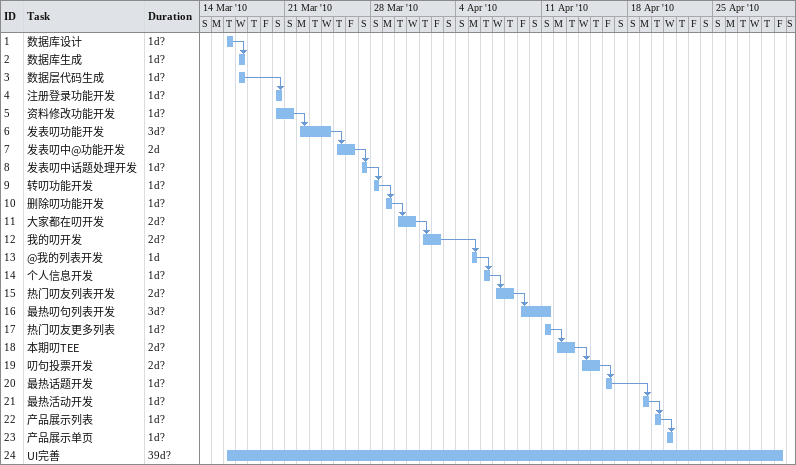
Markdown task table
| ID | Task | Duration | Start | Finish | Predecessors |
|---|---|---|---|---|---|
| 1 | 数据库设计 | 1d? | 2010-03-16 | 2010-03-16 |  |
| 2 | 数据库生成 | 1d? | 2010-03-17 | 2010-03-17 | 1 |
| 3 | 数据层代码生成 | 1d? | 2010-03-17 | 2010-03-17 |  |
| 4 | 注册登录功能开发 | 1d? | 2010-03-20 | 2010-03-20 | 3 |
| 5 | 资料修改功能开发 | 1d? | 2010-03-20 | 2010-03-21 |  |
| 6 | 发表叨功能开发 | 3d? | 2010-03-22 | 2010-03-24 | 5 |
| 7 | 发表叨中@功能开发 | 2d | 2010-03-25 | 2010-03-26 | 6 |
| 8 | 发表叨中话题处理开发 | 1d? | 2010-03-27 | 2010-03-27 | 7 |
| 9 | 转叨功能开发 | 1d? | 2010-03-28 | 2010-03-28 | 8 |
| 10 | 删除叨功能开发 | 1d? | 2010-03-29 | 2010-03-29 | 9 |
| 11 | 大家都在叨开发 | 2d? | 2010-03-30 | 2010-03-31 | 10 |
| 12 | 我的叨开发 | 2d? | 2010-04-01 | 2010-04-02 | 11 |
| 13 | @我的列表开发 | 1d | 2010-04-05 | 2010-04-05 | 12 |
| 14 | 个人信息开发 | 1d? | 2010-04-06 | 2010-04-06 | 13 |
| 15 | 热门叨友列表开发 | 2d? | 2010-04-07 | 2010-04-08 | 14 |
| 16 | 最热叨句列表开发 | 3d? | 2010-04-09 | 2010-04-11 | 15 |
| 17 | 热门叨友更多列表 | 1d? | 2010-04-11 | 2010-04-11 |  |
| 18 | 本期叨TEE | 2d? | 2010-04-12 | 2010-04-13 | 17 |
| 19 | 叨句投票开发 | 2d? | 2010-04-14 | 2010-04-15 | 18 |
| 20 | 最热话题开发 | 1d? | 2010-04-16 | 2010-04-16 | 19 |
| 21 | 最热活动开发 | 1d? | 2010-04-19 | 2010-04-19 | 20 |
| 22 | 产品展示列表 | 1d? | 2010-04-20 | 2010-04-20 | 21 |
| 23 | 产品展示单页 | 1d? | 2010-04-21 | 2010-04-21 | 22 |
| 24 | UI完善 | 39d? | 2010-03-16 | 2010-04-30 |  |
